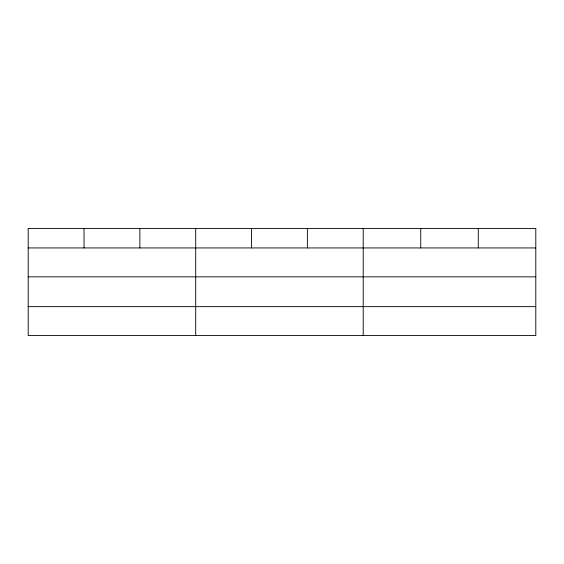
<?xml version="1.0" encoding="UTF-8"?>
<svg xmlns="http://www.w3.org/2000/svg" width="564" height="564" viewBox="0 0 564 564"><rect width="100%" height="100%" fill="white"/><g stroke="black" fill="none" stroke-linecap="round" stroke-linejoin="round"><path stroke-width="0.85" d="M535.8 276.846L535.8 228.448L28.2 228.448L28.2 335.552L535.8 335.552L535.8 276.846L28.2 276.846M28.2 247.934L535.8 247.934M28.2 306.64L535.8 306.64M478.272 228.448L478.272 247.934M420.744 228.448L420.744 247.934M363.216 228.448L363.216 335.552M307.38 228.448L307.38 247.934M251.544 228.448L251.544 247.934M195.708 228.448L195.708 335.552M139.872 228.448L139.872 247.934M84.036 228.448L84.036 247.934"/></g></svg>
